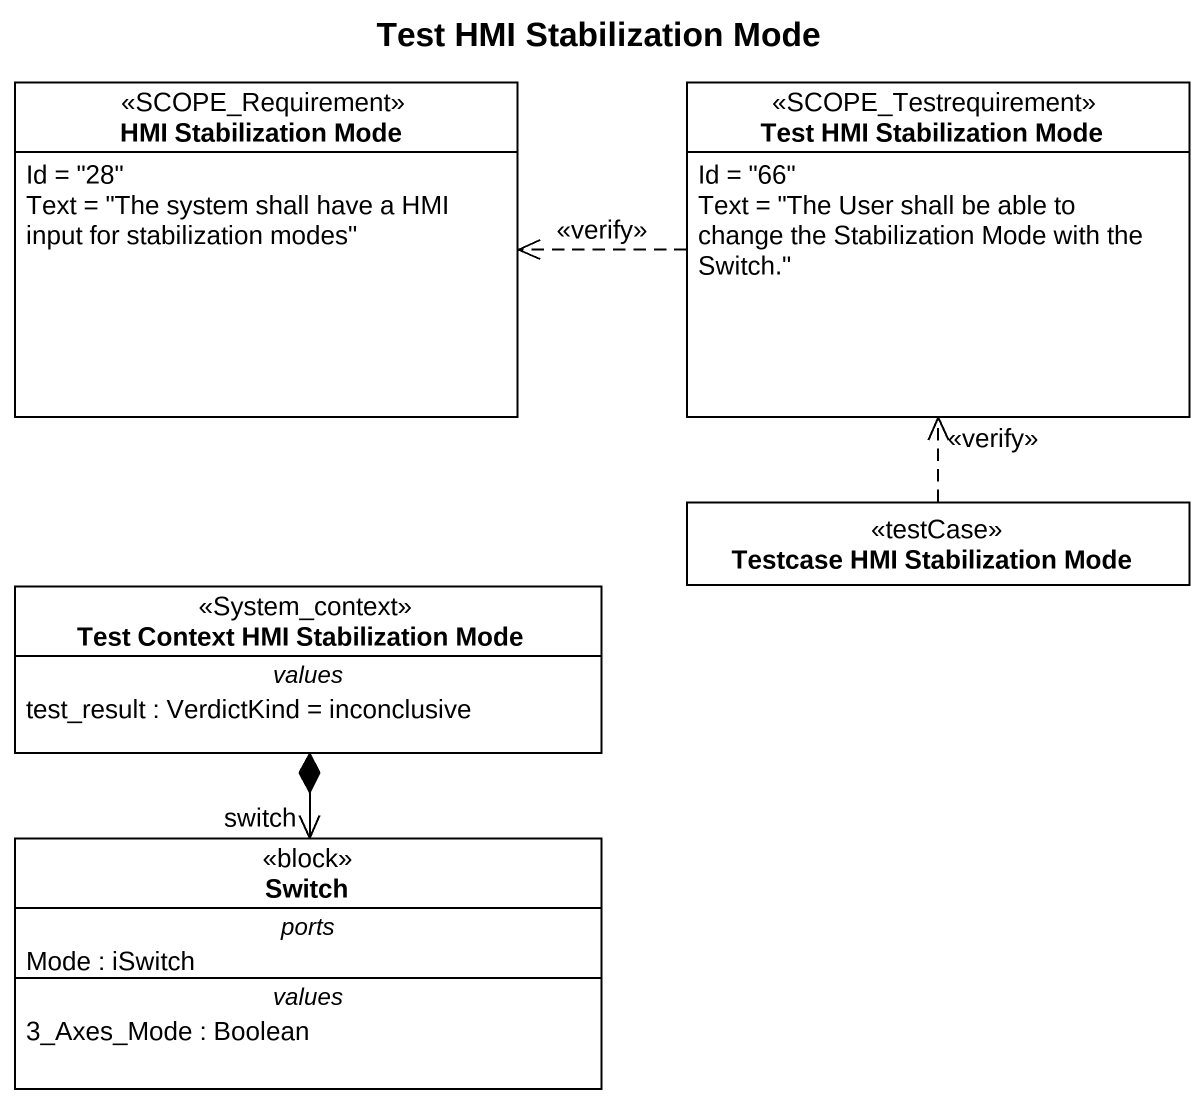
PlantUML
@startuml
title Test HMI Stabilization Mode
hide circle
hide empty members
class "HMI Stabilization Mode" as HMI_Stabilization_Mode <<SCOPE_Requirement>> {
  Id = "28"
  Text = "The system shall have a HMI input for stabilization modes"
}
class "Test HMI Stabilization Mode" as Test_HMI_Stabilization_Mode <<SCOPE_Testrequirement>> {
  Id = "66"
  Text = "The User shall be able to change the Stabilization Mode with the Switch."
}
class "Testcase HMI Stabilization Mode" as Testcase_HMI_Stabilization <<testCase>>
class "Test Context HMI Stabilization Mode" as Test_Context_HMI <<System_context>> {
  -- values --
  test_result : VerdictKind = inconclusive
}
class Switch <<block>> {
  -- ports --
  Mode : iSwitch
  -- values --
  3_Axes_Mode : Boolean
}
Test_HMI_Stabilization_Mode .left.> HMI_Stabilization_Mode : <<verify>>
Testcase_HMI_Stabilization .up.> Test_HMI_Stabilization_Mode : <<verify>>
Test_Context_HMI *--> "switch" Switch
@enduml
